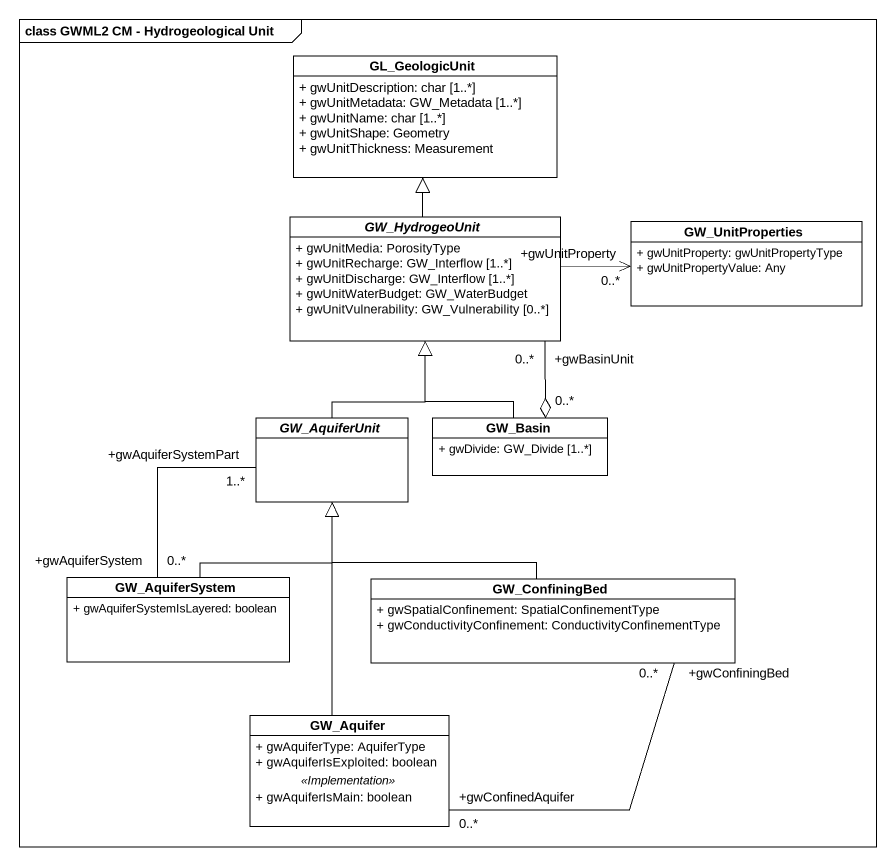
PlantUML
@startuml
mainframe class GWML2 CM - Hydrogeological Unit
hide circle
hide empty members
skinparam classAttributeIconSize 0
class GL_GeologicUnit {
  + gwUnitDescription: char [1..*]
  + gwUnitMetadata: GW_Metadata [1..*]
  + gwUnitName: char [1..*]
  + gwUnitShape: Geometry
  + gwUnitThickness: Measurement
}
abstract class GW_HydrogeoUnit {
  + gwUnitMedia: PorosityType
  + gwUnitRecharge: GW_Interflow [1..*]
  + gwUnitDischarge: GW_Interflow [1..*]
  + gwUnitWaterBudget: GW_WaterBudget
  + gwUnitVulnerability: GW_Vulnerability [0..*]
}
class GW_UnitProperties {
  + gwUnitProperty: gwUnitPropertyType
  + gwUnitPropertyValue: Any
}
abstract class GW_AquiferUnit
class GW_Basin {
  + gwDivide: GW_Divide [1..*]
}
class GW_AquiferSystem {
  + gwAquiferSystemIsLayered: boolean
}
class GW_ConfiningBed {
  + gwSpatialConfinement: SpatialConfinementType
  + gwConductivityConfinement: ConductivityConfinementType
}
class GW_Aquifer {
  + gwAquiferType: AquiferType
  + gwAquiferIsExploited: boolean
  .. <<Implementation>> ..
  + gwAquiferIsMain: boolean
}
GW_HydrogeoUnit -up-|> GL_GeologicUnit
GW_HydrogeoUnit -right-> "+gwUnitProperty\n0..*" GW_UnitProperties
GW_AquiferUnit -up-|> GW_HydrogeoUnit
GW_Basin -up-|> GW_HydrogeoUnit
GW_Basin "0..*" o-up- "+gwBasinUnit\n0..*" GW_HydrogeoUnit
GW_AquiferSystem -up-|> GW_AquiferUnit
GW_AquiferSystem "+gwAquiferSystem\n0..*" -up- "+gwAquiferSystemPart\n1..*" GW_AquiferUnit
GW_ConfiningBed -up-|> GW_AquiferUnit
GW_Aquifer -up-|> GW_AquiferUnit
GW_Aquifer "+gwConfinedAquifer\n0..*" -up- "+gwConfiningBed\n0..*" GW_ConfiningBed
@enduml
